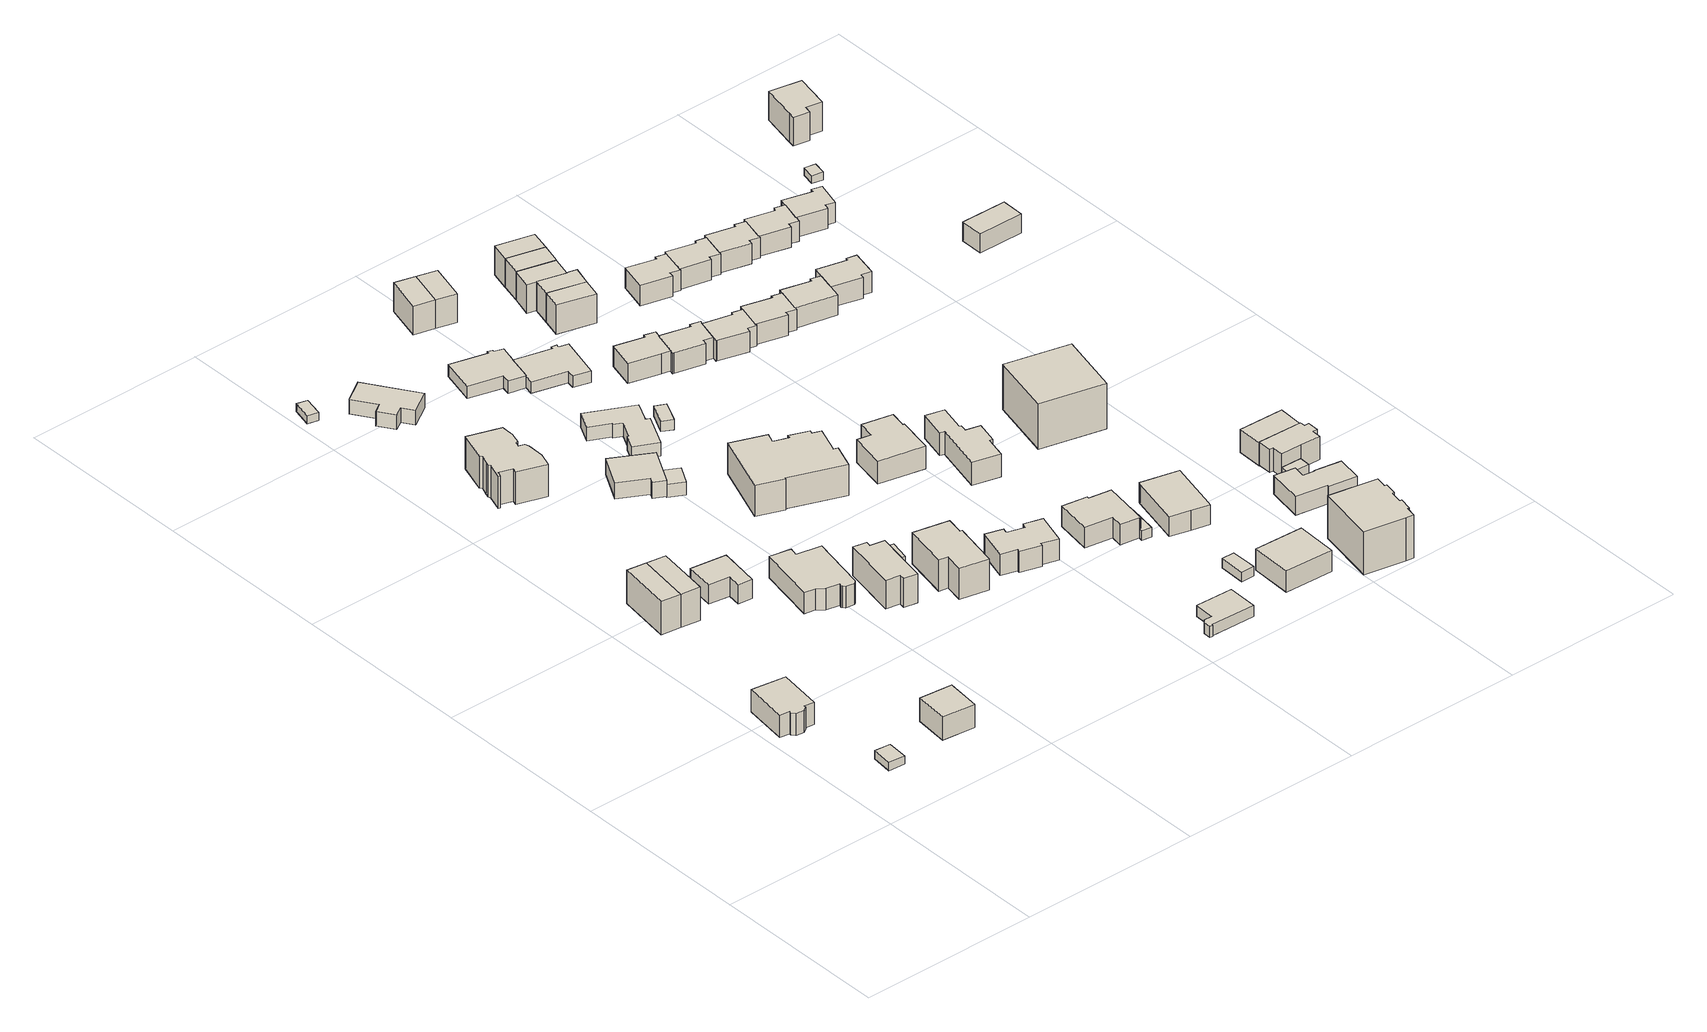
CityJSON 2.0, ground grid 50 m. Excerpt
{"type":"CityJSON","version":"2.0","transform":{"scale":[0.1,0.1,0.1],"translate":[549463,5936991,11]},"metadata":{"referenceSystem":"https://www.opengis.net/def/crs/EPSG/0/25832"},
"CityObjects":{
"building1":{"type":"Building","attributes":{"Gemeindeschluessel":"02200227","Geometrietyp2DReferenz":"3000","BezugspunktDach":"2000","function":"31001_2460","measuredHeight":3.08,"storeysAboveGround":1},"address":[{"country":"Germany","locality":"Hamburg","thoroughfareName":"Wülpensand","postcode":"22559"}],"geometry":[{"type":"Solid","lod":"1","boundaries":[[[[0,1,2,3]],[[4,5,6,7]],[[2,4,7,3]],[[1,5,4,2]],[[0,6,5,1]],[[3,7,6,0]]]]}]},
"building2":{"type":"Building","attributes":{"Gemeindeschluessel":"02200227","Geometrietyp2DReferenz":"3000","BezugspunktDach":"2000","function":"31001_1010","measuredHeight":8.46,"storeysAboveGround":1},"address":[{"country":"Germany","locality":"Hamburg","thoroughfareNumber":"10a","thoroughfareName":"Wülpensand","postcode":"22559"}],"geometry":[{"type":"Solid","lod":"1","boundaries":[[[[8,9,10,11,12,13,14,15,16,17]],[[18,19,20,21,22,23,24,25,26,27]],[[16,18,27,17]],[[15,19,18,16]],[[14,20,19,15]],[[13,21,20,14]],[[12,22,21,13]],[[11,23,22,12]],[[10,24,23,11]],[[9,25,24,10]],[[8,26,25,9]],[[17,27,26,8]]]]}]},
"building3":{"type":"Building","attributes":{"Gemeindeschluessel":"02200227","Geometrietyp2DReferenz":"3000","BezugspunktDach":"2000","function":"31001_1010","measuredHeight":9.67,"storeysAboveGround":1},"address":[{"country":"Germany","locality":"Hamburg","thoroughfareNumber":"10","thoroughfareName":"Wülpensand","postcode":"22559"}],"geometry":[{"type":"Solid","lod":"1","boundaries":[[[[28,29,30,31]],[[32,33,34,35]],[[30,32,35,31]],[[29,33,32,30]],[[28,34,33,29]],[[31,35,34,28]]]]}]},
"building4":{"type":"Building","attributes":{"Gemeindeschluessel":"02200227","Geometrietyp2DReferenz":"3000","BezugspunktDach":"2000","function":"31001_1010","measuredHeight":10.09,"storeysAboveGround":3},"address":[{"country":"Germany","locality":"Hamburg","thoroughfareNumber":"49a","thoroughfareName":"Hasenwinkel","postcode":"22559"}],"geometry":[{"type":"Solid","lod":"1","boundaries":[[[[36,37,38,39]],[[40,41,42,43]],[[38,40,43,39]],[[37,41,40,38]],[[36,42,41,37]],[[39,43,42,36]]]]}]},
"building5":{"type":"Building","attributes":{"Gemeindeschluessel":"02200227","Geometrietyp2DReferenz":"3000","BezugspunktDach":"2000","function":"31001_1010","measuredHeight":10.16,"storeysAboveGround":3},"address":[{"country":"Germany","locality":"Hamburg","thoroughfareNumber":"49","thoroughfareName":"Hasenwinkel","postcode":"22559"}],"geometry":[{"type":"Solid","lod":"1","boundaries":[[[[37,44,45,38]],[[46,47,41,40]],[[45,46,40,38]],[[44,47,46,45]],[[37,41,47,44]],[[38,40,41,37]]]]}]},
"building6":{"type":"Building","attributes":{"Gemeindeschluessel":"02200227","Geometrietyp2DReferenz":"3000","BezugspunktDach":"2000","function":"31001_1010","measuredHeight":8.18,"storeysAboveGround":1},"address":[{"country":"Germany","locality":"Hamburg","thoroughfareNumber":"47","thoroughfareName":"Hasenwinkel","postcode":"22559"}],"geometry":[{"type":"Solid","lod":"1","boundaries":[[[[48,49,50,51,52,53,54]],[[55,56,57,58,59,60,61]],[[53,55,61,54]],[[52,56,55,53]],[[51,57,56,52]],[[50,58,57,51]],[[49,59,58,50]],[[48,60,59,49]],[[54,61,60,48]]]]}]},
"building7":{"type":"Building","attributes":{"Gemeindeschluessel":"02200227","Geometrietyp2DReferenz":"3000","BezugspunktDach":"2000","function":"31001_2460","measuredHeight":2.54,"storeysAboveGround":1},"address":[{"country":"Germany","locality":"Hamburg","thoroughfareName":"Hasenwinkel","postcode":"22559"}],"geometry":[{"type":"Solid","lod":"1","boundaries":[[[[62,63,64,65]],[[66,67,68,69]],[[64,66,69,65]],[[63,67,66,64]],[[62,68,67,63]],[[65,69,68,62]]]]}]},
"building8":{"type":"Building","attributes":{"Gemeindeschluessel":"02200227","Geometrietyp2DReferenz":"3000","BezugspunktDach":"2000","function":"31001_1010","measuredHeight":10.41,"storeysAboveGround":2},"address":[{"country":"Germany","locality":"Hamburg","thoroughfareNumber":"46","thoroughfareName":"Hasenwinkel","postcode":"22559"}],"geometry":[{"type":"Solid","lod":"1","boundaries":[[[[70,71,72,73,74,75,76,77,78,79,80,81,82,83,84,85,86,87,88,89]],[[90,91,92,93,94,95,96,97,98,99,100,101,102,103,104,105,106,107,108,109]],[[88,90,109,89]],[[87,91,90,88]],[[86,92,91,87]],[[85,93,92,86]],[[84,94,93,85]],[[83,95,94,84]],[[82,96,95,83]],[[81,97,96,82]],[[80,98,97,81]],[[79,99,98,80]],[[78,100,99,79]],[[77,101,100,78]],[[76,102,101,77]],[[75,103,102,76]],[[74,104,103,75]],[[73,105,104,74]],[[72,106,105,73]],[[71,107,106,72]],[[70,108,107,71]],[[89,109,108,70]]]]}]},
"building9":{"type":"Building","attributes":{"Gemeindeschluessel":"02200227","Geometrietyp2DReferenz":"3000","BezugspunktDach":"2000","function":"31001_1100","measuredHeight":8.76,"storeysAboveGround":1},"address":[{"country":"Germany","locality":"Hamburg","thoroughfareNumber":"45","thoroughfareName":"Hasenwinkel","postcode":"22559"}],"geometry":[{"type":"Solid","lod":"1","boundaries":[[[[110,111,112,113,114,115,116,117,118,119,120,121,122,123]],[[124,125,126,127,128,129,130,131,132,133,134,135,136,137]],[[122,124,137,123]],[[121,125,124,122]],[[120,126,125,121]],[[119,127,126,120]],[[118,128,127,119]],[[117,129,128,118]],[[116,130,129,117]],[[115,131,130,116]],[[114,132,131,115]],[[113,133,132,114]],[[112,134,133,113]],[[111,135,134,112]],[[110,136,135,111]],[[123,137,136,110]]]]}]},
"building10":{"type":"Building","attributes":{"Gemeindeschluessel":"02200227","Geometrietyp2DReferenz":"3000","BezugspunktDach":"2000","function":"31001_1010","measuredHeight":5,"storeysAboveGround":1},"address":[{"country":"Germany","locality":"Hamburg","thoroughfareNumber":"50","thoroughfareName":"Hasenwinkel","postcode":"22559"}],"geometry":[{"type":"Solid","lod":"1","boundaries":[[[[138,139,140,141,142,143,144,145]],[[146,147,148,149,150,151,152,153]],[[144,146,153,145]],[[143,147,146,144]],[[142,148,147,143]],[[141,149,148,142]],[[140,150,149,141]],[[139,151,150,140]],[[138,152,151,139]],[[145,153,152,138]]]]}]},
"building11":{"type":"Building","attributes":{"Gemeindeschluessel":"02200227","Geometrietyp2DReferenz":"3000","BezugspunktDach":"2000","function":"31001_1010","measuredHeight":9.55,"storeysAboveGround":1},"address":[{"country":"Germany","locality":"Hamburg","thoroughfareNumber":"41","thoroughfareName":"Hasenwinkel","postcode":"22559"}],"geometry":[{"type":"Solid","lod":"1","boundaries":[[[[154,155,156,157,158,159,160,161]],[[162,163,164,165,166,167,168,169]],[[160,162,169,161]],[[159,163,162,160]],[[158,164,163,159]],[[157,165,164,158]],[[156,166,165,157]],[[155,167,166,156]],[[154,168,167,155]],[[161,169,168,154]]]]}]},
"building12":{"type":"Building","attributes":{"Gemeindeschluessel":"02200227","Geometrietyp2DReferenz":"3000","BezugspunktDach":"2000","function":"31001_1100","measuredHeight":5.76,"storeysAboveGround":1},"address":[{"country":"Germany","locality":"Hamburg","thoroughfareNumber":"44a","thoroughfareName":"Hasenwinkel","postcode":"22559"}],"geometry":[{"type":"Solid","lod":"1","boundaries":[[[[170,171,172,173,174,175]],[[176,177,178,179,180,181]],[[174,176,181,175]],[[173,177,176,174]],[[172,178,177,173]],[[171,179,178,172]],[[170,180,179,171]],[[175,181,180,170]]]]}]},
"building13":{"type":"Building","attributes":{"Gemeindeschluessel":"02200227","Geometrietyp2DReferenz":"3000","BezugspunktDach":"2000","function":"31001_2460","measuredHeight":4.49,"storeysAboveGround":1},"address":[{"country":"Germany","locality":"Hamburg","thoroughfareName":"Hasenwinkel","postcode":"22559"}],"geometry":[{"type":"Solid","lod":"1","boundaries":[[[[182,183,184,185]],[[186,187,188,189]],[[184,186,189,185]],[[183,187,186,184]],[[182,188,187,183]],[[185,189,188,182]]]]}]},
"building14":{"type":"Building","attributes":{"Gemeindeschluessel":"02200227","Geometrietyp2DReferenz":"3000","BezugspunktDach":"2000","function":"31001_2460","measuredHeight":6.48,"storeysAboveGround":1},"address":[{"country":"Germany","locality":"Hamburg","thoroughfareName":"Hasenwinkel","postcode":"22559"}],"geometry":[{"type":"Solid","lod":"1","boundaries":[[[[154,190,191,192]],[[193,194,195,196]],[[191,193,196,192]],[[190,194,193,191]],[[154,195,194,190]],[[192,196,195,154]]]]}]},
"building15":{"type":"Building","attributes":{"Gemeindeschluessel":"02200227","Geometrietyp2DReferenz":"3000","BezugspunktDach":"2000","function":"31001_1010","measuredHeight":9.62,"storeysAboveGround":3},"address":[{"country":"Germany","locality":"Hamburg","thoroughfareNumber":"39","thoroughfareName":"Hasenwinkel","postcode":"22559"}],"geometry":[{"type":"Solid","lod":"1","boundaries":[[[[197,198,199,200,201,202,203,204]],[[205,206,207,208,209,210,211,212]],[[203,205,212,204]],[[202,206,205,203]],[[201,207,206,202]],[[200,208,207,201]],[[199,209,208,200]],[[198,210,209,199]],[[197,211,210,198]],[[204,212,211,197]]]]}]},
"building16":{"type":"Building","attributes":{"Gemeindeschluessel":"02200227","Geometrietyp2DReferenz":"3000","BezugspunktDach":"2000","function":"31001_1010","measuredHeight":3.88,"storeysAboveGround":1},"address":[{"country":"Germany","locality":"Hamburg","thoroughfareNumber":"44","thoroughfareName":"Hasenwinkel","postcode":"22559"}],"geometry":[{"type":"Solid","lod":"1","boundaries":[[[[213,214,215,216,217,218,219,220,221,222,223,224]],[[225,226,227,228,229,230,231,232,233,234,235,236]],[[223,225,236,224]],[[222,226,225,223]],[[221,227,226,222]],[[220,228,227,221]],[[219,229,228,220]],[[218,230,229,219]],[[217,231,230,218]],[[216,232,231,217]],[[215,233,232,216]],[[214,234,233,215]],[[213,235,234,214]],[[224,236,235,213]]]]}]},
"building17":{"type":"Building","attributes":{"Gemeindeschluessel":"02200227","Geometrietyp2DReferenz":"3000","BezugspunktDach":"2000","function":"31001_1010","measuredHeight":3.52,"storeysAboveGround":1},"address":[{"country":"Germany","locality":"Hamburg","thoroughfareNumber":"13","thoroughfareName":"Flerrenkamp","postcode":"22559"}],"geometry":[{"type":"Solid","lod":"1","boundaries":[[[[237,238,239,240,241,242,243,244,245,246,247,248,249,250]],[[251,252,253,254,255,256,257,258,259,260,261,262,263,264]],[[249,251,264,250]],[[248,252,251,249]],[[247,253,252,248]],[[246,254,253,247]],[[245,255,254,246]],[[244,256,255,245]],[[243,257,256,244]],[[242,258,257,243]],[[241,259,258,242]],[[240,260,259,241]],[[239,261,260,240]],[[238,262,261,239]],[[237,263,262,238]],[[250,264,263,237]]]]}]},
"building18":{"type":"Building","attributes":{"Gemeindeschluessel":"02200227","Geometrietyp2DReferenz":"3000","BezugspunktDach":"2000","function":"31001_1010","measuredHeight":8.9,"storeysAboveGround":3},"address":[{"country":"Germany","locality":"Hamburg","thoroughfareNumber":"40","thoroughfareName":"Hasenwinkel","postcode":"22559"}],"geometry":[{"type":"Solid","lod":"1","boundaries":[[[[265,266,267,268,269,270,271,272,273,274,275,276,277,278]],[[279,280,281,282,283,284,285,286,287,288,289,290,291,292]],[[277,279,292,278]],[[276,280,279,277]],[[275,281,280,276]],[[274,282,281,275]],[[273,283,282,274]],[[272,284,283,273]],[[271,285,284,272]],[[270,286,285,271]],[[269,287,286,270]],[[268,288,287,269]],[[267,289,288,268]],[[266,290,289,267]],[[265,291,290,266]],[[278,292,291,265]]]]}]},
"building19":{"type":"Building","attributes":{"Gemeindeschluessel":"02200227","Geometrietyp2DReferenz":"3000","BezugspunktDach":"2000","function":"31001_1010","measuredHeight":8.66,"storeysAboveGround":1},"address":[{"country":"Germany","locality":"Hamburg","thoroughfareNumber":"37","thoroughfareName":"Hasenwinkel","postcode":"22559"}],"geometry":[{"type":"Solid","lod":"1","boundaries":[[[[293,294,295,296,297,298,299,300,301,302,303,304]],[[305,306,307,308,309,310,311,312,313,314,315,316]],[[303,305,316,304]],[[302,306,305,303]],[[301,307,306,302]],[[300,308,307,301]],[[299,309,308,300]],[[298,310,309,299]],[[297,311,310,298]],[[296,312,311,297]],[[295,313,312,296]],[[294,314,313,295]],[[293,315,314,294]],[[304,316,315,293]]]]}]},
"building20":{"type":"Building","attributes":{"Gemeindeschluessel":"02200227","Geometrietyp2DReferenz":"3000","BezugspunktDach":"2000","function":"31001_2460","measuredHeight":2.9,"storeysAboveGround":1},"address":[{"country":"Germany","locality":"Hamburg","thoroughfareName":"Hasenwinkel","postcode":"22559"}],"geometry":[{"type":"Solid","lod":"1","boundaries":[[[[317,318,319,320]],[[321,322,323,324]],[[319,321,324,320]],[[318,322,321,319]],[[317,323,322,318]],[[320,324,323,317]]]]}]},
"building21":{"type":"Building","attributes":{"Gemeindeschluessel":"02200227","Geometrietyp2DReferenz":"3000","BezugspunktDach":"2000","function":"31001_1010","measuredHeight":3.3,"storeysAboveGround":1},"address":[{"country":"Germany","locality":"Hamburg","thoroughfareNumber":"12","thoroughfareName":"Flerrenkamp","postcode":"22559"}],"geometry":[{"type":"Solid","lod":"1","boundaries":[[[[325,326,327,328,329,330,331,332,333,334,335,336,337]],[[338,339,340,341,342,343,344,345,256,255,254,253,346]],[[336,338,346,337]],[[335,339,338,336]],[[334,340,339,335]],[[333,341,340,334]],[[332,342,341,333]],[[331,343,342,332]],[[330,344,343,331]],[[329,345,344,330]],[[328,256,345,329]],[[327,255,256,328]],[[326,254,255,327]],[[325,253,254,326]],[[337,346,253,325]]]]}]},
"building22":{"type":"Building","attributes":{"Gemeindeschluessel":"02200227","Geometrietyp2DReferenz":"3000","BezugspunktDach":"2000","function":"31001_1010","measuredHeight":3.24,"storeysAboveGround":1},"address":[{"country":"Germany","locality":"Hamburg","thoroughfareName":"Wülpensand","postcode":"22559"}],"geometry":[{"type":"Solid","lod":"1","boundaries":[[[[347,348,349,350,351,352,353,354,355]],[[356,357,358,359,360,361,362,363,364]],[[354,356,364,355]],[[353,357,356,354]],[[352,358,357,353]],[[351,359,358,352]],[[350,360,359,351]],[[349,361,360,350]],[[348,362,361,349]],[[347,363,362,348]],[[355,364,363,347]]]]}]},
"building23":{"type":"Building","attributes":{"Gemeindeschluessel":"02200227","Geometrietyp2DReferenz":"3000","BezugspunktDach":"2000","function":"31001_1010","measuredHeight":10.81,"storeysAboveGround":2},"address":[{"country":"Germany","locality":"Hamburg","thoroughfareNumber":"21","thoroughfareName":"Hartkrögen","postcode":"22559"}],"geometry":[{"type":"Solid","lod":"1","boundaries":[[[[365,366,367,368]],[[369,370,371,372]],[[367,369,372,368]],[[366,370,369,367]],[[365,371,370,366]],[[368,372,371,365]]]]}]},
"building24":{"type":"Building","attributes":{"Gemeindeschluessel":"02200227","Geometrietyp2DReferenz":"3000","BezugspunktDach":"2000","function":"31001_1010","measuredHeight":10.79,"storeysAboveGround":2},"address":[{"country":"Germany","locality":"Hamburg","thoroughfareNumber":"19","thoroughfareName":"Hartkrögen","postcode":"22559"}],"geometry":[{"type":"Solid","lod":"1","boundaries":[[[[366,373,374,367]],[[375,376,370,369]],[[374,375,369,367]],[[373,376,375,374]],[[366,370,376,373]],[[367,369,370,366]]]]}]},
"building25":{"type":"Building","attributes":{"Gemeindeschluessel":"02200227","Geometrietyp2DReferenz":"3000","BezugspunktDach":"2000","function":"31001_1010","measuredHeight":8.97,"storeysAboveGround":1},"address":[{"country":"Germany","locality":"Hamburg","thoroughfareNumber":"38","thoroughfareName":"Hasenwinkel","postcode":"22559"}],"geometry":[{"type":"Solid","lod":"1","boundaries":[[[[377,378,379,380,381,382,383,384]],[[385,386,387,388,389,390,391,392]],[[383,385,392,384]],[[382,386,385,383]],[[381,387,386,382]],[[380,388,387,381]],[[379,389,388,380]],[[378,390,389,379]],[[377,391,390,378]],[[384,392,391,377]]]]}]},
"building26":{"type":"Building","attributes":{"Gemeindeschluessel":"02200227","Geometrietyp2DReferenz":"3000","BezugspunktDach":"2000","function":"31001_1010","measuredHeight":5.87,"storeysAboveGround":2},"address":[{"country":"Germany","locality":"Hamburg","thoroughfareNumber":"6","thoroughfareName":"Flerrenkamp","postcode":"22559"}],"geometry":[{"type":"Solid","lod":"1","boundaries":[[[[393,394,395,396,397,398,399,400,401,402,403]],[[404,405,406,407,408,409,410,411,412,413,414]],[[402,404,414,403]],[[401,405,404,402]],[[400,406,405,401]],[[399,407,406,400]],[[398,408,407,399]],[[397,409,408,398]],[[396,410,409,397]],[[395,411,410,396]],[[394,412,411,395]],[[393,413,412,394]],[[403,414,413,393]]]]}]},
"building27":{"type":"Building","attributes":{"Gemeindeschluessel":"02200227","Geometrietyp2DReferenz":"3000","BezugspunktDach":"2000","function":"31001_1010","measuredHeight":6.82,"storeysAboveGround":1},"address":[{"country":"Germany","locality":"Hamburg","thoroughfareNumber":"35","thoroughfareName":"Hasenwinkel","postcode":"22559"}],"geometry":[{"type":"Solid","lod":"1","boundaries":[[[[415,416,417,418,419,420,421,422,423]],[[424,425,426,427,428,429,430,431,432]],[[422,424,432,423]],[[421,425,424,422]],[[420,426,425,421]],[[419,427,426,420]],[[418,428,427,419]],[[417,429,428,418]],[[416,430,429,417]],[[415,431,430,416]],[[423,432,431,415]]]]}]},
"building28":{"type":"Building","attributes":{"Gemeindeschluessel":"02200227","Geometrietyp2DReferenz":"3000","BezugspunktDach":"2000","function":"31001_2460","measuredHeight":2.65,"storeysAboveGround":1},"address":[{"country":"Germany","locality":"Hamburg","thoroughfareName":"Wülpensand","postcode":"22559"}],"geometry":[{"type":"Solid","lod":"1","boundaries":[[[[433,434,435,436]],[[437,438,439,440]],[[435,437,440,436]],[[434,438,437,435]],[[433,439,438,434]],[[436,440,439,433]]]]}]},
"building29":{"type":"Building","attributes":{"Gemeindeschluessel":"02200227","Geometrietyp2DReferenz":"3000","BezugspunktDach":"2000","function":"31001_1010","measuredHeight":10.86,"storeysAboveGround":2},"address":[{"country":"Germany","locality":"Hamburg","thoroughfareNumber":"14","thoroughfareName":"Flerrenkamp","postcode":"22559"}],"geometry":[{"type":"Solid","lod":"1","boundaries":[[[[441,442,443,444]],[[445,446,447,448]],[[443,445,448,444]],[[442,446,445,443]],[[441,447,446,442]],[[444,448,447,441]]]]}]},
"building30":{"type":"Building","attributes":{"Gemeindeschluessel":"02200227","Geometrietyp2DReferenz":"3000","BezugspunktDach":"2000","function":"31001_2460","measuredHeight":3.2,"storeysAboveGround":1},"address":[{"country":"Germany","locality":"Hamburg","thoroughfareName":"Hasenwinkel","postcode":"22559"}],"geometry":[{"type":"Solid","lod":"1","boundaries":[[[[415,423,449,450,451,452]],[[453,454,455,456,457,458]],[[451,453,458,452]],[[450,454,453,451]],[[449,455,454,450]],[[423,456,455,449]],[[415,457,456,423]],[[452,458,457,415]]]]}]},
"building31":{"type":"Building","attributes":{"Gemeindeschluessel":"02200227","Geometrietyp2DReferenz":"3000","BezugspunktDach":"2000","function":"31001_1010","measuredHeight":5.93,"storeysAboveGround":2},"address":[{"country":"Germany","locality":"Hamburg","thoroughfareNumber":"7","thoroughfareName":"Flerrenkamp","postcode":"22559"}],"geometry":[{"type":"Solid","lod":"1","boundaries":[[[[459,460,461,462,463,464,465,466,467,468,469,470,471,472]],[[473,474,475,476,477,478,479,480,481,482,483,484,485,486]],[[471,473,486,472]],[[470,474,473,471]],[[469,475,474,470]],[[468,476,475,469]],[[467,477,476,468]],[[466,478,477,467]],[[465,479,478,466]],[[464,480,479,465]],[[463,481,480,464]],[[462,482,481,463]],[[461,483,482,462]],[[460,484,483,461]],[[459,485,484,460]],[[472,486,485,459]]]]}]},
"building32":{"type":"Building","attributes":{"Gemeindeschluessel":"02200227","Geometrietyp2DReferenz":"3000","BezugspunktDach":"2000","function":"31001_1010","measuredHeight":10.88,"storeysAboveGround":2},"address":[{"country":"Germany","locality":"Hamburg","thoroughfareNumber":"15","thoroughfareName":"Flerrenkamp","postcode":"22559"}],"geometry":[{"type":"Solid","lod":"1","boundaries":[[[[487,488,489,490,491,441,444]],[[447,492,493,494,495,496,448]],[[441,447,448,444]],[[491,492,447,441]],[[490,493,492,491]],[[489,494,493,490]],[[488,495,494,489]],[[487,496,495,488]],[[444,448,496,487]]]]}]},
"building33":{"type":"Building","attributes":{"Gemeindeschluessel":"02200227","Geometrietyp2DReferenz":"3000","BezugspunktDach":"2000","function":"31001_1010","measuredHeight":10.76,"storeysAboveGround":2},"address":[{"country":"Germany","locality":"Hamburg","thoroughfareNumber":"16","thoroughfareName":"Flerrenkamp","postcode":"22559"}],"geometry":[{"type":"Solid","lod":"1","boundaries":[[[[497,498,499,500,501,502,503]],[[504,505,506,507,508,509,510]],[[502,504,510,503]],[[501,505,504,502]],[[500,506,505,501]],[[499,507,506,500]],[[498,508,507,499]],[[497,509,508,498]],[[503,510,509,497]]]]}]},
"building34":{"type":"Building","attributes":{"Gemeindeschluessel":"02200227","Geometrietyp2DReferenz":"3000","BezugspunktDach":"2000","function":"31001_1010","measuredHeight":10.76,"storeysAboveGround":1},"address":[{"country":"Germany","locality":"Hamburg","thoroughfareNumber":"36","thoroughfareName":"Hasenwinkel","postcode":"22559"}],"geometry":[{"type":"Solid","lod":"1","boundaries":[[[[511,512,513,514,515,516,517,518,519,520,521,522]],[[523,524,525,526,527,528,529,530,531,532,533,534]],[[521,523,534,522]],[[520,524,523,521]],[[519,525,524,520]],[[518,526,525,519]],[[517,527,526,518]],[[516,528,527,517]],[[515,529,528,516]],[[514,530,529,515]],[[513,531,530,514]],[[512,532,531,513]],[[511,533,532,512]],[[522,534,533,511]]]]}]},
"building35":{"type":"Building","attributes":{"Gemeindeschluessel":"02200227","Geometrietyp2DReferenz":"3000","BezugspunktDach":"2000","function":"31001_1010","measuredHeight":8.95,"storeysAboveGround":1},"address":[{"country":"Germany","locality":"Hamburg","thoroughfareNumber":"2","thoroughfareName":"Wülpensand","postcode":"22559"}],"geometry":[{"type":"Solid","lod":"1","boundaries":[[[[535,536,537,538]],[[539,540,541,542]],[[537,539,542,538]],[[536,540,539,537]],[[535,541,540,536]],[[538,542,541,535]]]]}]},
"building36":{"type":"Building","attributes":{"Gemeindeschluessel":"02200227","Geometrietyp2DReferenz":"3000","BezugspunktDach":"2000","function":"31001_1010","measuredHeight":10.75,"storeysAboveGround":2},"address":[{"country":"Germany","locality":"Hamburg","thoroughfareNumber":"17","thoroughfareName":"Flerrenkamp","postcode":"22559"}],"geometry":[{"type":"Solid","lod":"1","boundaries":[[[[543,502,501,544]],[[545,546,547,548]],[[501,545,548,544]],[[502,546,545,501]],[[543,547,546,502]],[[544,548,547,543]]]]}]},
"building37":{"type":"Building","attributes":{"Gemeindeschluessel":"02200227","Geometrietyp2DReferenz":"3000","BezugspunktDach":"2000","function":"31001_1010","measuredHeight":10.88,"storeysAboveGround":2},"address":[{"country":"Germany","locality":"Hamburg","thoroughfareNumber":"18","thoroughfareName":"Flerrenkamp","postcode":"22559"}],"geometry":[{"type":"Solid","lod":"1","boundaries":[[[[549,550,551,552]],[[548,547,553,554]],[[551,548,554,552]],[[550,547,548,551]],[[549,553,547,550]],[[552,554,553,549]]]]}]},
"building38":{"type":"Building","attributes":{"Gemeindeschluessel":"02200227","Geometrietyp2DReferenz":"3000","BezugspunktDach":"2000","function":"31001_1010","measuredHeight":7.78,"storeysAboveGround":1},"address":[{"country":"Germany","locality":"Hamburg","thoroughfareNumber":"33","thoroughfareName":"Hasenwinkel","postcode":"22559"}],"geometry":[{"type":"Solid","lod":"1","boundaries":[[[[555,556,557,558,559,560,561]],[[562,563,564,565,566,567,568]],[[560,562,568,561]],[[559,563,562,560]],[[558,564,563,559]],[[557,565,564,558]],[[556,566,565,557]],[[555,567,566,556]],[[561,568,567,555]]]]}]},
"building39":{"type":"Building","attributes":{"Gemeindeschluessel":"02200227","Geometrietyp2DReferenz":"3000","BezugspunktDach":"2000","function":"31001_1010","measuredHeight":5.9,"storeysAboveGround":2},"address":[{"country":"Germany","locality":"Hamburg","thoroughfareNumber":"8","thoroughfareName":"Flerrenkamp","postcode":"22559"}],"geometry":[{"type":"Solid","lod":"1","boundaries":[[[[569,570,571,572,573,574,575,576,577,578,579,580]],[[581,582,583,484,483,584,585,586,587,588,589,590]],[[579,581,590,580]],[[578,582,581,579]],[[577,583,582,578]],[[576,484,583,577]],[[575,483,484,576]],[[574,584,483,575]],[[573,585,584,574]],[[572,586,585,573]],[[571,587,586,572]],[[570,588,587,571]],[[569,589,588,570]],[[580,590,589,569]]]]}]},
"building40":{"type":"Building","attributes":{"Gemeindeschluessel":"02200227","Geometrietyp2DReferenz":"3000","BezugspunktDach":"2000","function":"31001_1010","measuredHeight":5.89,"storeysAboveGround":2},"address":[{"country":"Germany","locality":"Hamburg","thoroughfareNumber":"1","thoroughfareName":"Flerrenkamp","postcode":"22559"}],"geometry":[{"type":"Solid","lod":"1","boundaries":[[[[591,592,593,594,595,596,597,598,599,600]],[[601,602,603,604,605,606,607,608,609,610]],[[599,601,610,600]],[[598,602,601,599]],[[597,603,602,598]],[[596,604,603,597]],[[595,605,604,596]],[[594,606,605,595]],[[593,607,606,594]],[[592,608,607,593]],[[591,609,608,592]],[[600,610,609,591]]]]}]},
"building41":{"type":"Building","attributes":{"Gemeindeschluessel":"02200227","Geometrietyp2DReferenz":"3000","BezugspunktDach":"2000","function":"31001_1010","measuredHeight":5.91,"storeysAboveGround":2},"address":[{"country":"Germany","locality":"Hamburg","thoroughfareNumber":"9","thoroughfareName":"Flerrenkamp","postcode":"22559"}],"geometry":[{"type":"Solid","lod":"1","boundaries":[[[[611,612,613,614,569,580,579,615,616,617,618,619]],[[620,621,622,623,581,590,589,624,625,626,627,628]],[[618,620,628,619]],[[617,621,620,618]],[[616,622,621,617]],[[615,623,622,616]],[[579,581,623,615]],[[580,590,581,579]],[[569,589,590,580]],[[614,624,589,569]],[[613,625,624,614]],[[612,626,625,613]],[[611,627,626,612]],[[619,628,627,611]]]]}]},
"building42":{"type":"Building","attributes":{"Gemeindeschluessel":"02200227","Geometrietyp2DReferenz":"3000","BezugspunktDach":"2000","function":"31001_1010","measuredHeight":12.37,"storeysAboveGround":3},"address":[{"country":"Germany","locality":"Hamburg","thoroughfareNumber":"48","thoroughfareName":"Flerrentwiete","postcode":"22559"}],"geometry":[{"type":"Solid","lod":"1","boundaries":[[[[629,630,631,632,633,634,635,636,637,638,639,640,641]],[[642,643,644,645,646,647,648,649,650,651,652,653,654]],[[640,642,654,641]],[[639,643,642,640]],[[638,644,643,639]],[[637,645,644,638]],[[636,646,645,637]],[[635,647,646,636]],[[634,648,647,635]],[[633,649,648,634]],[[632,650,649,633]],[[631,651,650,632]],[[630,652,651,631]],[[629,653,652,630]],[[641,654,653,629]]]]}]},
"building43":{"type":"Building","attributes":{"Gemeindeschluessel":"02200227","Geometrietyp2DReferenz":"3000","BezugspunktDach":"2000","function":"31001_1010","measuredHeight":15.14,"storeysAboveGround":3},"address":[{"country":"Germany","locality":"Hamburg","thoroughfareNumber":"34","thoroughfareName":"Hasenwinkel","postcode":"22559"}],"geometry":[{"type":"Solid","lod":"1","boundaries":[[[[655,656,657,658]],[[659,660,661,662]],[[657,659,662,658]],[[656,660,659,657]],[[655,661,660,656]],[[658,662,661,655]]]]}]},
"building44":{"type":"Building","attributes":{"Gemeindeschluessel":"02200227","Geometrietyp2DReferenz":"3000","BezugspunktDach":"2000","function":"31001_1010","measuredHeight":5.88,"storeysAboveGround":2},"address":[{"country":"Germany","locality":"Hamburg","thoroughfareNumber":"2","thoroughfareName":"Flerrenkamp","postcode":"22559"}],"geometry":[{"type":"Solid","lod":"1","boundaries":[[[[663,664,665,666,667,668,669,670,671,672,673,674]],[[675,676,677,678,679,680,681,682,683,684,685,686]],[[673,675,686,674]],[[672,676,675,673]],[[671,677,676,672]],[[670,678,677,671]],[[669,679,678,670]],[[668,680,679,669]],[[667,681,680,668]],[[666,682,681,667]],[[665,683,682,666]],[[664,684,683,665]],[[663,685,684,664]],[[674,686,685,663]]]]}]},
"building45":{"type":"Building","attributes":{"Gemeindeschluessel":"02200227","Geometrietyp2DReferenz":"3000","BezugspunktDach":"2000","function":"31001_1010","measuredHeight":5.89,"storeysAboveGround":2},"address":[{"country":"Germany","locality":"Hamburg","thoroughfareNumber":"10","thoroughfareName":"Flerrenkamp","postcode":"22559"}],"geometry":[{"type":"Solid","lod":"1","boundaries":[[[[618,687,688,689,690,691,692,693,611,619]],[[627,694,695,696,697,698,699,700,620,628]],[[611,627,628,619]],[[693,694,627,611]],[[692,695,694,693]],[[691,696,695,692]],[[690,697,696,691]],[[689,698,697,690]],[[688,699,698,689]],[[687,700,699,688]],[[618,620,700,687]],[[619,628,620,618]]]]}]},
"building46":{"type":"Building","attributes":{"Gemeindeschluessel":"02200227","Geometrietyp2DReferenz":"3000","BezugspunktDach":"2000","function":"31001_1010","measuredHeight":7.83,"storeysAboveGround":1},"address":[{"country":"Germany","locality":"Hamburg","thoroughfareNumber":"46","thoroughfareName":"Flerrentwiete","postcode":"22559"}],"geometry":[{"type":"Solid","lod":"1","boundaries":[[[[701,702,703,704,705,706,707,708,709,710]],[[711,712,713,714,715,716,717,718,719,720]],[[709,711,720,710]],[[708,712,711,709]],[[707,713,712,708]],[[706,714,713,707]],[[705,715,714,706]],[[704,716,715,705]],[[703,717,716,704]],[[702,718,717,703]],[[701,719,718,702]],[[710,720,719,701]]]]}]},
"building47":{"type":"Building","attributes":{"Gemeindeschluessel":"02200227","Geometrietyp2DReferenz":"3000","BezugspunktDach":"2000","function":"31001_2460","measuredHeight":2.6,"storeysAboveGround":1},"address":[{"country":"Germany","locality":"Hamburg","thoroughfareName":"Flerrentwiete","postcode":"22559"}],"geometry":[{"type":"Solid","lod":"1","boundaries":[[[[721,722,723,724]],[[725,726,727,728]],[[723,725,728,724]],[[722,726,725,723]],[[721,727,726,722]],[[724,728,727,721]]]]}]},
"building48":{"type":"Building","attributes":{"Gemeindeschluessel":"02200227","Geometrietyp2DReferenz":"3000","BezugspunktDach":"2000","function":"31001_1010","measuredHeight":5.9,"storeysAboveGround":2},"address":[{"country":"Germany","locality":"Hamburg","thoroughfareNumber":"3","thoroughfareName":"Flerrenkamp","postcode":"22559"}],"geometry":[{"type":"Solid","lod":"1","boundaries":[[[[729,730,731,732,663,674,673,733,734,735,736,737]],[[738,739,740,741,675,686,685,742,743,744,745,746]],[[736,738,746,737]],[[735,739,738,736]],[[734,740,739,735]],[[733,741,740,734]],[[673,675,741,733]],[[674,686,675,673]],[[663,685,686,674]],[[732,742,685,663]],[[731,743,742,732]],[[730,744,743,731]],[[729,745,744,730]],[[737,746,745,729]]]]}]},
"building49":{"type":"Building","attributes":{"Gemeindeschluessel":"02200227","Geometrietyp2DReferenz":"3000","BezugspunktDach":"2000","function":"31001_1010","measuredHeight":8.62,"storeysAboveGround":1},"address":[{"country":"Germany","locality":"Hamburg","thoroughfareNumber":"44a","thoroughfareName":"Flerrentwiete","postcode":"22559"}],"geometry":[{"type":"Solid","lod":"1","boundaries":[[[[747,748,749,750,751,752,753,754,755,756,757]],[[758,759,760,761,762,763,764,765,766,767,768]],[[756,758,768,757]],[[755,759,758,756]],[[754,760,759,755]],[[753,761,760,754]],[[752,762,761,753]],[[751,763,762,752]],[[750,764,763,751]],[[749,765,764,750]],[[748,766,765,749]],[[747,767,766,748]],[[757,768,767,747]]]]}]},
"building50":{"type":"Building","attributes":{"Gemeindeschluessel":"02200227","Geometrietyp2DReferenz":"3000","BezugspunktDach":"2000","function":"31001_1010","measuredHeight":9.38,"storeysAboveGround":1},"address":[{"country":"Germany","locality":"Hamburg","thoroughfareNumber":"44","thoroughfareName":"Flerrentwiete","postcode":"22559"}],"geometry":[{"type":"Solid","lod":"1","boundaries":[[[[769,770,771,772]],[[773,774,775,776]],[[771,773,776,772]],[[770,774,773,771]],[[769,775,774,770]],[[772,776,775,769]]]]}]},
"building51":{"type":"Building","attributes":{"Gemeindeschluessel":"02200227","Geometrietyp2DReferenz":"3000","BezugspunktDach":"2000","function":"31001_1010","measuredHeight":5.93,"storeysAboveGround":2},"address":[{"country":"Germany","locality":"Hamburg","thoroughfareNumber":"11","thoroughfareName":"Flerrenkamp","postcode":"22559"}],"geometry":[{"type":"Solid","lod":"1","boundaries":[[[[777,778,779,780,781,782,783,784,785]],[[695,786,787,788,789,790,791,792,696]],[[784,695,696,785]],[[783,786,695,784]],[[782,787,786,783]],[[781,788,787,782]],[[780,789,788,781]],[[779,790,789,780]],[[778,791,790,779]],[[777,792,791,778]],[[785,696,792,777]]]]}]},
"building52":{"type":"Building","attributes":{"Gemeindeschluessel":"02200227","Geometrietyp2DReferenz":"3000","BezugspunktDach":"2000","function":"31001_1010","measuredHeight":5.88,"storeysAboveGround":2},"address":[{"country":"Germany","locality":"Hamburg","thoroughfareNumber":"4","thoroughfareName":"Flerrenkamp","postcode":"22559"}],"geometry":[{"type":"Solid","lod":"1","boundaries":[[[[736,793,794,795,796,797,798,799,800,801,729,737]],[[802,803,804,805,806,807,808,809,810,811,812,813]],[[729,802,813,737]],[[801,803,802,729]],[[800,804,803,801]],[[799,805,804,800]],[[798,806,805,799]],[[797,807,806,798]],[[796,808,807,797]],[[795,809,808,796]],[[794,810,809,795]],[[793,811,810,794]],[[736,812,811,793]],[[737,813,812,736]]]]}]},
"building53":{"type":"Building","attributes":{"Gemeindeschluessel":"02200227","Geometrietyp2DReferenz":"3000","BezugspunktDach":"2000","function":"31001_1010","measuredHeight":5.87,"storeysAboveGround":2},"address":[{"country":"Germany","locality":"Hamburg","thoroughfareNumber":"5","thoroughfareName":"Flerrenkamp","postcode":"22559"}],"geometry":[{"type":"Solid","lod":"1","boundaries":[[[[796,814,815,816,817,818,819,820,798,797]],[[806,821,822,823,824,825,826,827,808,807]],[[798,806,807,797]],[[820,821,806,798]],[[819,822,821,820]],[[818,823,822,819]],[[817,824,823,818]],[[816,825,824,817]],[[815,826,825,816]],[[814,827,826,815]],[[796,808,827,814]],[[797,807,808,796]]]]}]},
"building54":{"type":"Building","attributes":{"Gemeindeschluessel":"02200227","Geometrietyp2DReferenz":"3000","BezugspunktDach":"2000","function":"31001_1310","measuredHeight":2.25,"storeysAboveGround":1},"address":[{"country":"Germany","locality":"Hamburg","thoroughfareName":"Hartkrögen","postcode":"22559"}],"geometry":[{"type":"Solid","lod":"1","boundaries":[[[[828,829,830,831]],[[832,833,834,835]],[[830,832,835,831]],[[829,833,832,830]],[[828,834,833,829]],[[831,835,834,828]]]]}]},
"building55":{"type":"Building","attributes":{"Gemeindeschluessel":"02200227","Geometrietyp2DReferenz":"3000","BezugspunktDach":"2000","function":"31001_1010","measuredHeight":5.91,"storeysAboveGround":2},"address":[{"country":"Germany","locality":"Hamburg","thoroughfareName":"Flerrentwiete","postcode":"22559"}],"geometry":[{"type":"Solid","lod":"1","boundaries":[[[[836,837,838,839]],[[840,841,842,843]],[[838,840,843,839]],[[837,841,840,838]],[[836,842,841,837]],[[839,843,842,836]]]]}]},
"building56":{"type":"Building","attributes":{"Gemeindeschluessel":"02200227","Geometrietyp2DReferenz":"3000","BezugspunktDach":"2000","function":"31001_1010","measuredHeight":9.94,"storeysAboveGround":2},"address":[{"country":"Germany","locality":"Hamburg","thoroughfareNumber":"1","thoroughfareName":"Hartkrögen","postcode":"22559"}],"geometry":[{"type":"Solid","lod":"1","boundaries":[[[[844,845,846,847,848,849,850]],[[851,852,853,854,855,856,857]],[[849,851,857,850]],[[848,852,851,849]],[[847,853,852,848]],[[846,854,853,847]],[[845,855,854,846]],[[844,856,855,845]],[[850,857,856,844]]]]}]}
},
"vertices":[
[124,199,30],[168,195,30],[163,137,30],[118,141,30],[163,137,54],[168,195,54],[124,199,54],[118,141,54],
[120,514,35],[103,392,35],[75,396,35],[75,391,35],[64,383,35],[42,386,35],[34,396,35],[35,401,35],[7,405,35],[24,528,35],[7,405,99],[35,401,99],[34,396,99],[42,386,99],[64,383,99],[75,391,99],[75,396,99],[103,392,99],[120,514,99],[24,528,99],
[302,243,32],[393,234,32],[383,140,32],[292,150,32],[383,140,99],[393,234,99],[302,243,99],[292,150,99],
[100,1063,24],[154,1055,24],[132,906,24],[78,914,24],[132,906,120],[154,1055,120],[100,1063,120],[78,914,120],
[208,1047,24],[186,898,24],[186,898,120],[208,1047,120],
[340,889,20],[301,895,20],[306,931,20],[248,939,20],[259,1018,20],[358,1004,20],[346,925,20],[358,1004,75],[259,1018,75],[248,939,75],[306,931,75],[301,895,75],[340,889,75],[346,925,75],
[30,2169,15],[59,2162,15],[46,2107,15],[16,2114,15],[46,2107,37],[59,2162,37],[30,2169,37],[16,2114,37],
[261,1640,13],[253,1637,13],[249,1625,13],[265,1620,13],[268,1608,13],[267,1562,13],[254,1523,13],[175,1549,13],[179,1562,13],[143,1574,13],[138,1561,13],[133,1563,13],[148,1607,13],[146,1613,13],[150,1625,13],[158,1648,13],[153,1655,13],[180,1735,13],[270,1705,13],[269,1669,13],[270,1705,106],[180,1735,106],[153,1655,106],[158,1648,106],[150,1625,106],[146,1613,106],[148,1607,106],[133,1563,106],[138,1561,106],[143,1574,106],[179,1562,106],[175,1549,106],[254,1523,106],[267,1562,106],[268,1608,106],[265,1620,106],[249,1625,106],[253,1637,106],[261,1640,106],[269,1669,106],
[505,712,21],[480,716,21],[475,723,21],[474,724,21],[476,733,21],[439,740,21],[420,756,21],[391,762,21],[424,926,21],[482,914,21],[477,891,21],[545,877,21],[512,718,21],[511,717,21],[512,718,83],[545,877,83],[477,891,83],[482,914,83],[424,926,83],[391,762,83],[420,756,83],[439,740,83],[476,733,83],[474,724,83],[475,723,83],[480,716,83],[505,712,83],[511,717,83],
[185,1974,15],[160,1958,15],[132,2001,15],[157,2018,15],[117,2080,15],[178,2119,15],[267,1982,15],[206,1943,15],[267,1982,57],[178,2119,57],[117,2080,57],[157,2018,57],[132,2001,57],[160,1958,57],[185,1974,57],[206,1943,57],
[665,789,7],[635,636,7],[598,643,7],[600,659,7],[561,666,7],[591,819,7],[628,811,7],[625,797,7],[628,811,90],[591,819,90],[561,666,90],[600,659,90],[598,643,90],[635,636,90],[665,789,90],[625,797,90],
[407,1493,21],[513,1434,21],[457,1332,21],[426,1349,21],[434,1363,21],[359,1405,21],[434,1363,67],[426,1349,67],[457,1332,67],[513,1434,67],[407,1493,67],[359,1405,67],
[485,1384,19],[527,1361,19],[498,1309,19],[457,1332,19],[498,1309,56],[527,1361,56],[485,1384,56],[457,1332,56],
[689,784,7],[676,728,7],[654,732,7],[676,728,72],[689,784,72],[665,789,72],[654,732,72],
[810,679,21],[783,551,21],[705,567,21],[715,619,21],[690,624,21],[716,749,21],[814,728,21],[804,681,21],[814,728,111],[716,749,111],[690,624,111],[715,619,111],[705,567,111],[783,551,111],[810,679,111],[804,681,111],
[492,1498,20],[511,1537,20],[515,1535,20],[540,1585,20],[517,1596,20],[519,1600,20],[463,1627,20],[489,1679,20],[616,1616,20],[589,1562,20],[600,1557,20],[555,1467,20],[600,1557,59],[589,1562,59],[616,1616,59],[489,1679,59],[463,1627,59],[519,1600,59],[517,1596,59],[540,1585,59],[515,1535,59],[511,1537,59],[492,1498,59],[555,1467,59],
[383,2031,25],[485,2004,25],[486,2011,25],[499,2007,25],[498,2002,25],[523,1994,25],[515,1965,25],[510,1946,25],[509,1946,25],[492,1877,25],[490,1877,25],[445,1888,25],[450,1911,25],[358,1935,25],[450,1911,60],[445,1888,60],[490,1877,60],[492,1877,60],[509,1946,60],[510,1946,60],[515,1965,60],[523,1994,60],[498,2002,60],[499,2007,60],[486,2011,60],[485,2004,60],[383,2031,60],[358,1935,60],
[641,1117,13],[568,1145,13],[633,1316,13],[727,1280,13],[717,1253,13],[757,1238,13],[760,1247,13],[812,1227,13],[809,1218,13],[832,1209,13],[805,1136,13],[816,1132,13],[791,1065,13],[643,1121,13],[791,1065,102],[816,1132,102],[805,1136,102],[832,1209,102],[809,1218,102],[812,1227,102],[760,1247,102],[757,1238,102],[717,1253,102],[727,1280,102],[633,1316,102],[568,1145,102],[641,1117,102],[643,1121,102],
[863,660,25],[910,646,25],[906,632,25],[954,618,25],[959,632,25],[1009,617,25],[983,530,25],[938,544,25],[936,536,25],[879,553,25],[881,561,25],[837,574,25],[881,561,86],[879,553,86],[936,536,86],[938,544,86],[983,530,86],[1009,617,86],[959,632,86],[954,618,86],[906,632,86],[910,646,86],[863,660,86],[837,574,86],
[649,1601,19],[678,1587,19],[649,1528,19],[620,1543,19],[649,1528,48],[678,1587,48],[649,1601,48],[620,1543,48],
[490,1877,27],[492,1877,27],[509,1946,27],[510,1946,27],[611,1920,27],[613,1927,27],[627,1924,27],[625,1916,27],[651,1909,27],[620,1792,27],[573,1805,27],[578,1826,27],[484,1851,27],[578,1826,60],[573,1805,60],[620,1792,60],[651,1909,60],[625,1916,60],[627,1924,60],[613,1927,60],[611,1920,60],[484,1851,60],
[1048,53,32],[1039,54,32],[1040,75,32],[1047,83,32],[1070,82,32],[1072,139,32],[1176,135,32],[1173,51,32],[1048,56,32],[1173,51,64],[1176,135,64],[1072,139,64],[1070,82,64],[1047,83,64],[1040,75,64],[1039,54,64],[1048,53,64],[1048,56,64],
[456,2313,27],[512,2298,27],[485,2196,27],[429,2210,27],[485,2196,110],[512,2298,110],[456,2313,110],[429,2210,110],
[567,2283,27],[540,2181,27],[540,2181,110],[567,2283,110],
[1012,1120,20],[992,1021,20],[866,1047,20],[886,1146,20],[924,1138,20],[934,1185,20],[1017,1167,20],[1008,1121,20],[1017,1167,86],[934,1185,86],[924,1138,86],[886,1146,86],[866,1047,86],[992,1021,86],[1012,1120,86],[1008,1121,86],
[813,1784,29],[808,1766,29],[807,1766,29],[793,1716,29],[789,1702,29],[764,1709,29],[764,1708,29],[680,1731,29],[700,1805,29],[781,1784,29],[783,1792,29],[781,1784,87],[700,1805,87],[680,1731,87],[764,1708,87],[764,1709,87],[789,1702,87],[793,1716,87],[807,1766,87],[808,1766,87],[813,1784,87],[783,1792,87],
[1179,469,30],[1127,478,30],[1132,510,30],[1056,523,30],[1072,624,30],[1142,613,30],[1141,607,30],[1203,597,30],[1182,468,30],[1203,597,89],[1141,607,89],[1142,613,89],[1072,624,89],[1056,523,89],[1132,510,89],[1127,478,89],[1179,469,89],[1182,468,89],
[1244,247,34],[1280,246,34],[1279,173,34],[1242,174,34],[1279,173,61],[1280,246,61],[1244,247,61],[1242,174,61],
[800,2017,28],[786,1965,28],[684,1992,28],[698,2044,28],[684,1992,112],[786,1965,112],[800,2017,112],[698,2044,112],
[1194,541,30],[1218,537,30],[1204,454,30],[1177,459,30],[1204,454,57],[1218,537,57],[1194,541,57],[1182,468,57],[1179,469,57],[1177,459,57],
[920,1746,28],[917,1737,28],[916,1737,28],[899,1677,28],[874,1683,28],[871,1671,28],[789,1691,28],[786,1691,28],[789,1702,28],[793,1716,28],[807,1766,28],[808,1766,28],[890,1745,28],[892,1753,28],[890,1745,88],[808,1766,88],[807,1766,88],[793,1716,88],[789,1702,88],[786,1691,88],[789,1691,88],[871,1671,88],[874,1683,88],[899,1677,88],[916,1737,88],[917,1737,88],[920,1746,88],[892,1753,88],
[711,2094,28],[712,2095,28],[789,2074,28],[789,2076,28],[815,2069,28],[815,2069,112],[789,2076,112],[789,2074,112],[712,2095,112],[711,2094,112],
[789,2074,29],[712,2095,29],[711,2094,29],[686,2100,29],[702,2157,29],[804,2130,29],[789,2076,29],[804,2130,111],[702,2157,111],[686,2100,111],[711,2094,111],[712,2095,111],[789,2074,111],[789,2076,111],
[1062,1034,22],[1050,1037,22],[1069,1113,22],[1120,1100,22],[1102,1027,22],[1107,1025,22],[1103,1006,22],[1142,996,22],[1127,936,22],[1118,938,22],[1103,878,22],[1028,897,22],[1103,878,88],[1118,938,88],[1127,936,88],[1142,996,88],[1103,1006,88],[1107,1025,88],[1102,1027,88],[1120,1100,88],[1069,1113,88],[1050,1037,88],[1062,1034,88],[1028,897,88],
[1426,63,38],[1290,69,38],[1294,184,38],[1431,178,38],[1294,184,99],[1290,69,99],[1426,63,99],[1431,178,99],
[819,2186,29],[717,2213,29],[702,2157,112],[804,2130,112],[819,2186,112],[717,2213,112],
[834,2242,28],[819,2186,28],[717,2213,28],[732,2268,28],[834,2242,112],[732,2268,112],
[1345,413,29],[1342,403,29],[1292,415,29],[1237,429,29],[1272,573,29],[1274,580,29],[1379,555,29],[1274,580,86],[1272,573,86],[1237,429,86],[1292,415,86],[1342,403,86],[1345,413,86],[1379,555,86],
[1011,1652,29],[1009,1647,29],[984,1653,29],[981,1640,29],[898,1662,29],[895,1662,29],[916,1737,29],[917,1737,29],[996,1718,29],[998,1725,29],[1027,1718,29],[1009,1652,29],[1027,1718,88],[998,1725,88],[996,1718,88],[895,1662,88],[898,1662,88],[981,1640,88],[984,1653,88],[1009,1647,88],[1011,1652,88],[1009,1652,88],
[1022,1937,28],[1022,1935,28],[994,1942,28],[991,1929,28],[909,1950,28],[929,2027,28],[1009,2006,28],[1011,2014,28],[1039,2007,28],[1021,1938,28],[1039,2007,87],[1011,2014,87],[1009,2006,87],[929,2027,87],[909,1950,87],[991,1929,87],[994,1942,87],[1022,1935,87],[1022,1937,87],[1021,1938,87],
[1124,1642,29],[1123,1635,29],[1095,1642,29],[1093,1631,29],[1030,1730,29],[1111,1708,29],[1112,1715,29],[1140,1708,29],[1123,1643,29],[1140,1708,88],[1112,1715,88],[1111,1708,88],[1030,1730,88],[1093,1631,88],[1095,1642,88],[1123,1635,88],[1124,1642,88],[1123,1643,88],
[1661,170,14],[1655,139,14],[1661,138,14],[1654,102,14],[1648,103,14],[1642,69,14],[1648,68,14],[1640,32,14],[1635,33,14],[1629,3,14],[1607,7,14],[1496,29,14],[1528,195,14],[1496,29,138],[1607,7,138],[1629,3,138],[1635,33,138],[1640,32,138],[1648,68,138],[1642,69,138],[1648,103,138],[1654,102,138],[1661,138,138],[1655,139,138],[1661,170,138],[1528,195,138],
[1256,921,7],[1298,1097,7],[1474,1054,7],[1432,879,7],[1474,1054,138],[1298,1097,138],[1256,921,138],[1432,879,138],
[1136,1928,29],[1134,1922,29],[1105,1930,29],[1102,1919,29],[1022,1937,29],[1021,1938,29],[1039,2007,29],[1041,2014,29],[1121,1993,29],[1123,2001,29],[1152,1994,29],[1135,1928,29],[1152,1994,88],[1123,2001,88],[1121,1993,88],[1041,2014,88],[1039,2007,88],[1021,1938,88],[1022,1937,88],[1102,1919,88],[1105,1930,88],[1134,1922,88],[1136,1928,88],[1135,1928,88],
[1143,1720,29],[1225,1699,29],[1227,1708,29],[1254,1700,29],[1242,1652,29],[1243,1652,29],[1234,1617,29],[1234,1617,88],[1243,1652,88],[1242,1652,88],[1254,1700,88],[1227,1708,88],[1225,1699,88],[1143,1720,88],
[1602,281,33],[1515,296,33],[1532,394,33],[1590,384,33],[1584,350,33],[1616,345,33],[1616,347,33],[1690,334,33],[1678,263,33],[1601,276,33],[1678,263,87],[1690,334,87],[1616,347,87],[1616,345,87],[1584,350,87],[1590,384,87],[1532,394,87],[1515,296,87],[1602,281,87],[1601,276,87],
[1589,432,37],[1646,430,37],[1645,399,37],[1588,401,37],[1645,399,63],[1646,430,63],[1589,432,63],[1588,401,63],
[1249,1918,29],[1248,1912,29],[1220,1919,29],[1217,1907,29],[1155,2003,29],[1234,1983,29],[1236,1991,29],[1265,1983,29],[1248,1919,29],[1265,1983,88],[1236,1991,88],[1234,1983,88],[1155,2003,88],[1217,1907,88],[1220,1919,88],[1248,1912,88],[1249,1918,88],[1248,1919,88],
[1705,499,35],[1705,484,35],[1718,484,35],[1717,453,35],[1704,454,35],[1703,428,35],[1646,430,35],[1589,432,35],[1590,464,35],[1580,464,35],[1581,503,35],[1580,464,102],[1590,464,102],[1589,432,102],[1646,430,102],[1703,428,102],[1704,454,102],[1717,453,102],[1718,484,102],[1705,484,102],[1705,499,102],[1581,503,102],
[1708,570,33],[1705,499,33],[1581,503,33],[1583,574,33],[1581,503,99],[1705,499,99],[1708,570,99],[1583,574,99],
[1262,1728,28],[1344,1708,28],[1346,1715,28],[1373,1709,28],[1356,1636,28],[1328,1642,28],[1325,1630,28],[1243,1652,28],[1242,1652,28],[1325,1630,88],[1328,1642,88],[1356,1636,88],[1373,1709,88],[1346,1715,88],[1344,1708,88],[1262,1728,88],
[1268,1993,29],[1349,1972,29],[1352,1982,29],[1380,1974,29],[1364,1919,29],[1366,1919,29],[1361,1903,29],[1335,1910,29],[1331,1897,29],[1249,1918,87],[1331,1897,87],[1335,1910,87],[1361,1903,87],[1366,1919,87],[1364,1919,87],[1380,1974,87],[1352,1982,87],[1349,1972,87],[1268,1993,87],[1265,1983,87],[1248,1919,87],
[1385,1994,29],[1465,1972,29],[1467,1982,29],[1495,1974,29],[1476,1905,29],[1450,1912,29],[1446,1898,29],[1446,1898,87],[1450,1912,87],[1476,1905,87],[1495,1974,87],[1467,1982,87],[1465,1972,87],[1385,1994,87],
[1567,2054,29],[1537,2061,29],[1545,2097,29],[1575,2091,29],[1545,2097,51],[1537,2061,51],[1567,2054,51],[1575,2091,51],
[1654,1653,28],[1780,1651,28],[1779,1588,28],[1653,1590,28],[1779,1588,83],[1780,1651,83],[1654,1653,83],[1653,1590,83],
[1645,2193,31],[1601,2202,31],[1605,2221,31],[1626,2319,31],[1714,2301,31],[1693,2203,31],[1649,2212,31],[1693,2203,114],[1714,2301,114],[1626,2319,114],[1605,2221,114],[1601,2202,114],[1645,2193,114],[1649,2212,114]
]}
